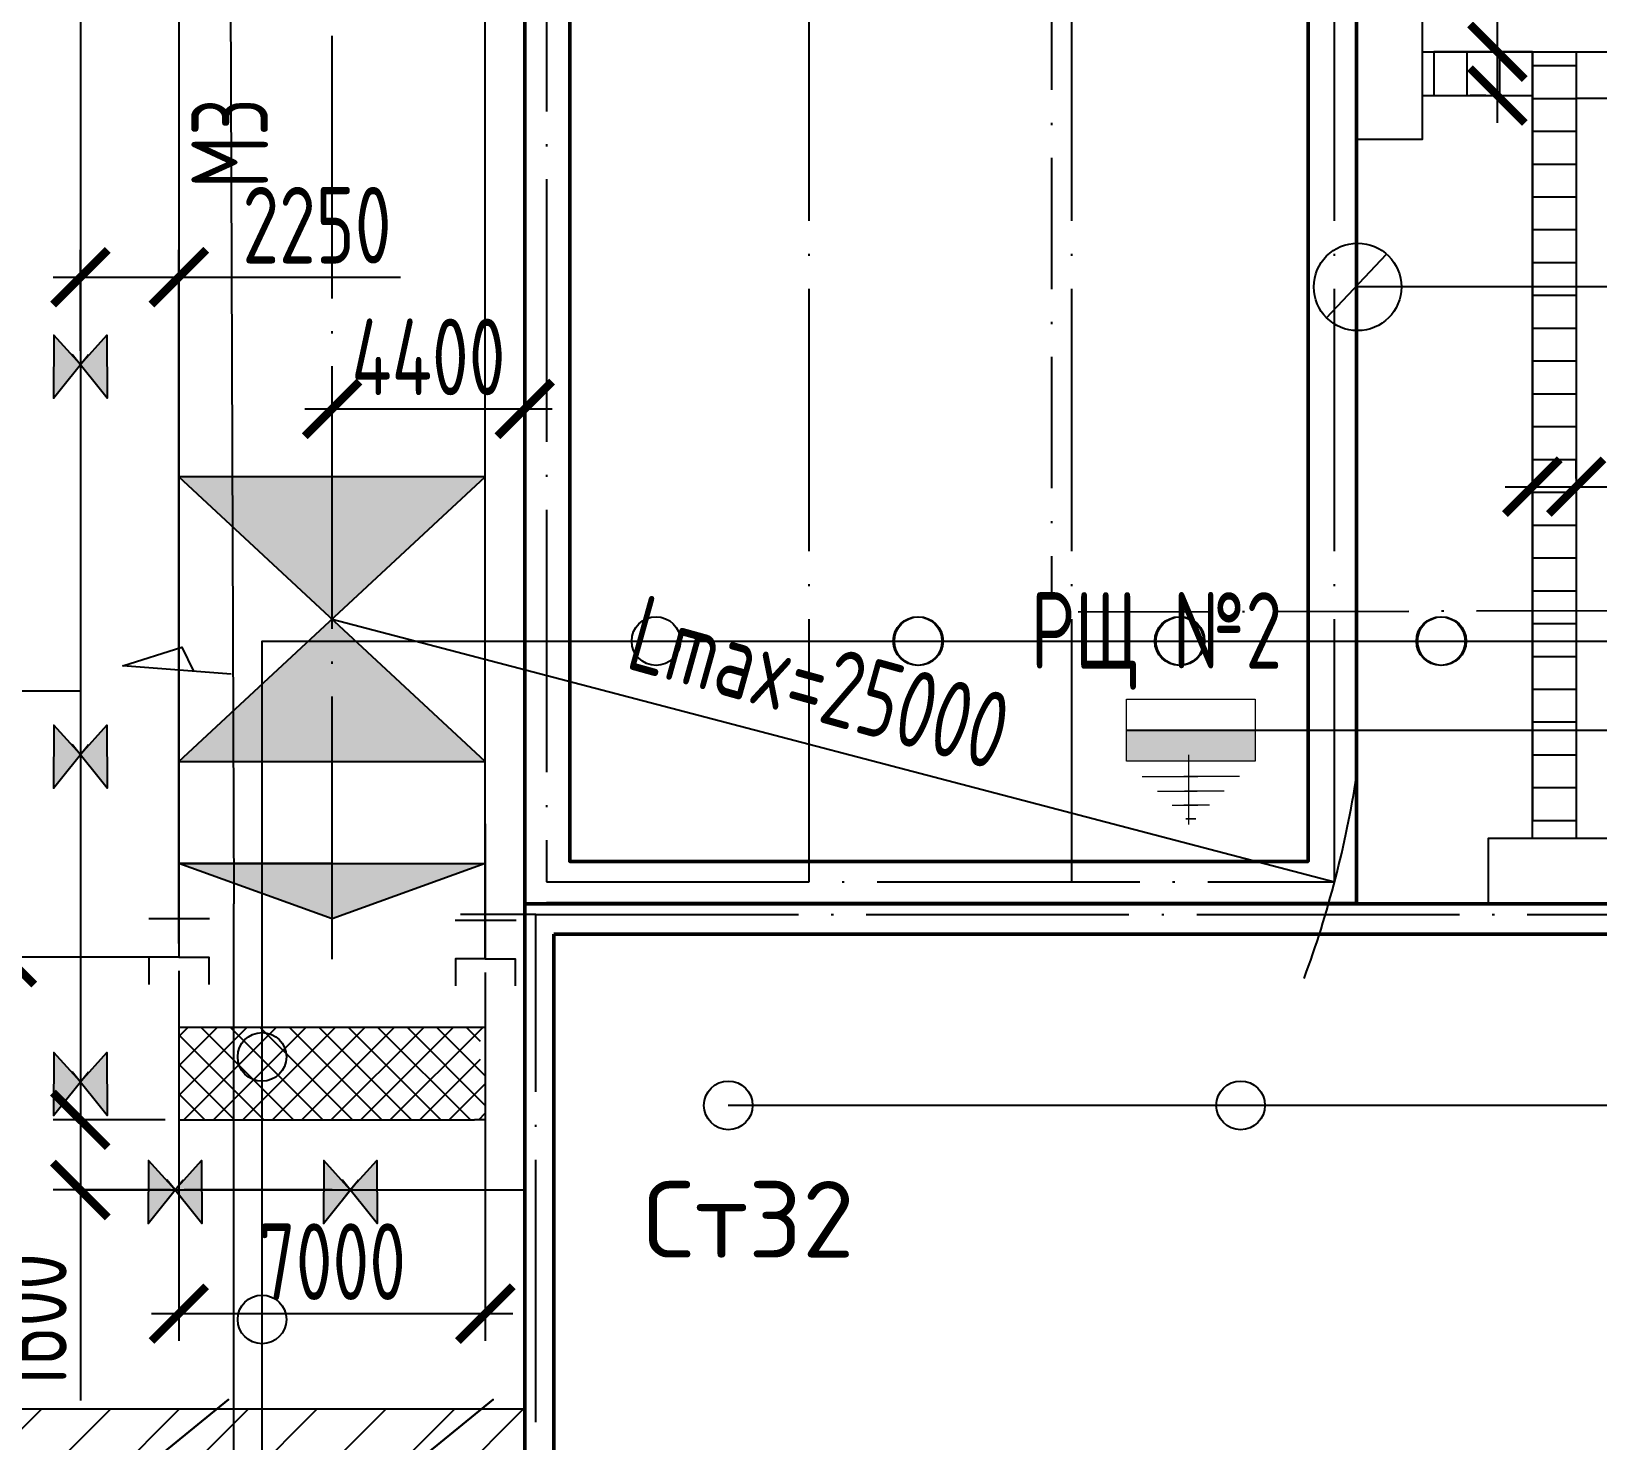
# Paper-space layout 'СГП' of a CAD drawing. Header units: millimetres. Extents: x 1 to 2190, y 0 to 1001.
# Drawn here: x 272.7 to 344.2, y 249.8 to 314.2 of the extents above; entities that cross this region are included whole.
import ezdxf

# ---------------------------------------------------------------- set-up
doc = ezdxf.new("R2010")
doc.units = ezdxf.units.MM
doc.header["$LTSCALE"] = 0.5
doc.linetypes.add('ACAD_ISO04W100', pattern=[30, 24, -3, 0, -3])
doc.linetypes.add('ACAD_ISO10W100', pattern=[18, 12, -3, 0, -3])
for name, color, linetype, lineweight in [('ЛИНИИ_01', 7, 'Continuous', 9), ('ТОЛСТЫЕ', 1, 'Continuous', 50), ('ТОНКИЕе', 7, 'Continuous', 25)]:
    doc.layers.add(name, color=color, linetype=linetype, lineweight=lineweight)
for name, color, linetype in [('оси', 7, 'ACAD_ISO04W100'), ('размеры', 7, 'Continuous'), ('текст', 7, 'Continuous'), ('тонкие', 7, 'Continuous')]:
    doc.layers.add(name, color=color, linetype=linetype)
doc.styles.add('Наклонный', font='isocpeur.ttf', dxfattribs={"width": 0.7, "height": 3.5})
doc.styles.add('Наклонный 5', font='isocpeur.ttf', dxfattribs={"height": 7})
doc.linetypes.add('119-1 Кабель высоковольтный подземный', pattern='A,8,-2,[31,Russia-GOST_Topo.shx,S=0.15,R=180,X=0,Y=0],1,[31,Russia-GOST_Topo.shx,S=0.1,R=180,X=0,Y=0],6,[31,Russia-GOST_Topo.shx,S=0.1,R=0,X=0,Y=0],1,[31,Russia-GOST_Topo.shx,S=0.15,R=0,X=0,Y=0],-2', length=20)
doc.linetypes.add('486 Границы государственных заповедников', pattern='A,0,3,[11,Russia-GOST_Topo.shx,S=0.05,R=0,X=0,Y=0],3,-2,3,[11,Russia-GOST_Topo.shx,S=0.05,R=180,X=0,Y=0],3,-2', length=16)
doc.dimstyles.new('СТРОИТЕЛЬНЫЙ', dxfattribs={"dimtxt": 3.5, "dimasz": 2.5, "dimexe": 1.25, "dimexo": 0.625, "dimtad": 1, "dimdec": 0, "dimlfac": 500, "dimdsep": 46, "dimtxsty": 'Наклонный', "dimblk1": 'ARCHTICK', "dimblk2": 'ARCHTICK', "dimsah": 1, "dimcen": 0, "dimdle": 1.25, "dimadec": 0, "dimazin": 0, "dimtfac": 0.75, "dimtdec": 0, "dimtmove": 0, "dimatfit": 3, "dimldrblk": 'ARCHTICK', "dimfxl": 1, "dimtolj": 1, "dimtzin": 0, "dimarcsym": 0})

# ---------------------------------------------------------------- blocks, each defined once
blk = doc.blocks.new('_ArchTick')
at = {"color": 0, "linetype": 'ByBlock', "const_width": 0.15}
blk.add_lwpolyline([(-0.5, -0.5), (0.5, 0.5)], dxfattribs=at)
blk = doc.blocks.new('*D1045')
at = {"layer": 'Defpoints', "color": 0, "transparency": 16777216}
for p in [(279.397, 446.815), (271.538, 271.911), (279.397, 271.911)]:
    blk.add_point(p, dxfattribs=at)
at = {"layer": 'размеры', "color": 0, "lineweight": -2, "transparency": 16777216}
for p, q in [((271.538, 448.065), (271.538, 270.661)), ((278.772, 446.815), (270.288, 446.815)), ((278.772, 271.911), (270.288, 271.911))]:
    blk.add_line(p, q, dxfattribs=at)
at = {"layer": 'размеры', "color": 0, "lineweight": -2, "transparency": 16777216, "xscale": 2.5, "yscale": 2.5, "zscale": 2.5}
for p, rotation in [((271.538, 446.815), 90), ((271.538, 271.911), 270)]:
    blk.add_blockref('_ArchTick', p, dxfattribs=dict(at, rotation=rotation))
at = {"layer": 'размеры', "color": 0, "transparency": 16777216, "insert": (269.163, 359.363), "char_height": 3.5, "attachment_point": 5, "rotation": 90, "style": 'Наклонный'}
blk.add_mtext('\\A1;87500', dxfattribs=at)
blk = doc.blocks.new('*D1046')
at = {"layer": 'Defpoints', "color": 0, "transparency": 16777216}
for p in [(279.397, 302.99), (274.897, 298.998), (279.397, 271.911)]:
    blk.add_point(p, dxfattribs=at)
at = {"layer": 'размеры', "color": 0, "lineweight": -2, "transparency": 16777216}
for p, q in [((274.897, 299.623), (274.897, 304.24)), ((279.397, 272.536), (279.397, 304.24)), ((273.647, 302.99), (279.397, 302.99)), ((279.397, 302.99), (289.517, 302.99))]:
    blk.add_line(p, q, dxfattribs=at)
at = {"layer": 'размеры', "color": 0, "lineweight": -2, "transparency": 16777216, "xscale": 2.5, "yscale": 2.5, "zscale": 2.5, "rotation": 180}
blk.add_blockref('_ArchTick', (274.897, 302.99), dxfattribs=at)
at = {"layer": 'размеры', "color": 0, "lineweight": -2, "transparency": 16777216, "xscale": 2.5, "yscale": 2.5, "zscale": 2.5}
blk.add_blockref('_ArchTick', (279.397, 302.99), dxfattribs=at)
at = {"layer": 'размеры', "color": 0, "transparency": 16777216, "insert": (285.707, 305.365), "char_height": 3.5, "attachment_point": 5, "style": 'Наклонный'}
blk.add_mtext('\\A1;2250', dxfattribs=at)
blk = doc.blocks.new('*D1047')
at = {"layer": 'Defpoints', "color": 0, "transparency": 16777216}
for p in [(279.397, 264.476), (274.897, 261.276), (279.64, 261.276)]:
    blk.add_point(p, dxfattribs=at)
at = {"layer": 'размеры', "color": 0, "lineweight": -2, "transparency": 16777216}
for p, q in [((274.897, 265.726), (274.897, 261.276)), ((278.772, 264.476), (273.647, 264.476)), ((279.015, 261.276), (273.647, 261.276)), ((274.897, 261.276), (274.897, 251.646))]:
    blk.add_line(p, q, dxfattribs=at)
at = {"layer": 'размеры', "color": 0, "lineweight": -2, "transparency": 16777216, "xscale": 2.5, "yscale": 2.5, "zscale": 2.5}
for p, rotation in [((274.897, 264.476), 90), ((274.897, 261.276), 270)]:
    blk.add_blockref('_ArchTick', p, dxfattribs=dict(at, rotation=rotation))
at = {"layer": 'размеры', "color": 0, "transparency": 16777216, "insert": (272.522, 255.211), "char_height": 3.5, "attachment_point": 5, "rotation": 90, "style": 'Наклонный'}
blk.add_mtext('\\A1;1600', dxfattribs=at)
blk = doc.blocks.new('*D1048')
at = {"layer": 'Defpoints', "color": 0, "transparency": 16777216}
for p in [(279.397, 271.911), (293.397, 271.843), (293.397, 255.622)]:
    blk.add_point(p, dxfattribs=at)
at = {"layer": 'размеры', "color": 0, "lineweight": -2, "transparency": 16777216}
for p, q in [((279.397, 271.286), (279.397, 254.372)), ((293.397, 271.218), (293.397, 254.372)), ((278.147, 255.622), (294.647, 255.622))]:
    blk.add_line(p, q, dxfattribs=at)
at = {"layer": 'размеры', "color": 0, "lineweight": -2, "transparency": 16777216, "xscale": 2.5, "yscale": 2.5, "zscale": 2.5, "rotation": 180}
blk.add_blockref('_ArchTick', (279.397, 255.622), dxfattribs=at)
at = {"layer": 'размеры', "color": 0, "lineweight": -2, "transparency": 16777216, "xscale": 2.5, "yscale": 2.5, "zscale": 2.5}
blk.add_blockref('_ArchTick', (293.397, 255.622), dxfattribs=at)
at = {"layer": 'размеры', "color": 0, "transparency": 16777216, "insert": (286.397, 257.997), "char_height": 3.5, "attachment_point": 5, "style": 'Наклонный'}
blk.add_mtext('\\A1;7000', dxfattribs=at)
blk = doc.blocks.new('*D1057')
at = {"layer": 'Defpoints', "color": 0, "transparency": 16777216}
for p in [(339.634, 313.289), (339.731, 313.289), (339.731, 311.289)]:
    blk.add_point(p, dxfattribs=at)
at = {"layer": 'размеры', "color": 0, "lineweight": -2, "transparency": 16777216}
for p, q in [((339.634, 313.289), (339.634, 322.919)), ((339.106, 313.289), (338.384, 313.289)), ((339.634, 310.039), (339.634, 313.289)), ((339.106, 311.289), (338.384, 311.289))]:
    blk.add_line(p, q, dxfattribs=at)
at = {"layer": 'размеры', "color": 0, "lineweight": -2, "transparency": 16777216, "xscale": 2.5, "yscale": 2.5, "zscale": 2.5}
for p, rotation in [((339.634, 313.289), 90), ((339.634, 311.289), 270)]:
    blk.add_blockref('_ArchTick', p, dxfattribs=dict(at, rotation=rotation))
at = {"layer": 'размеры', "color": 0, "transparency": 16777216, "insert": (337.259, 319.354), "char_height": 3.5, "attachment_point": 5, "rotation": 90, "style": 'Наклонный'}
blk.add_mtext('\\A1;1000', dxfattribs=at)
blk = doc.blocks.new('*D1058')
at = {"layer": 'Defpoints', "color": 0, "transparency": 16777216}
for p in [(343.231, 293.415), (341.231, 293.162), (343.231, 293.162)]:
    blk.add_point(p, dxfattribs=at)
at = {"layer": 'размеры', "color": 0, "lineweight": -2, "transparency": 16777216}
for p, q in [((341.231, 293.787), (341.231, 294.665)), ((343.231, 293.787), (343.231, 294.665)), ((339.981, 293.415), (343.231, 293.415)), ((343.231, 293.415), (352.861, 293.415))]:
    blk.add_line(p, q, dxfattribs=at)
at = {"layer": 'размеры', "color": 0, "lineweight": -2, "transparency": 16777216, "xscale": 2.5, "yscale": 2.5, "zscale": 2.5, "rotation": 180}
blk.add_blockref('_ArchTick', (341.231, 293.415), dxfattribs=at)
at = {"layer": 'размеры', "color": 0, "lineweight": -2, "transparency": 16777216, "xscale": 2.5, "yscale": 2.5, "zscale": 2.5}
blk.add_blockref('_ArchTick', (343.231, 293.415), dxfattribs=at)
at = {"layer": 'размеры', "color": 0, "transparency": 16777216, "insert": (349.296, 295.79), "char_height": 3.5, "attachment_point": 5, "style": 'Наклонный'}
blk.add_mtext('\\A1;1000', dxfattribs=at)
blk = doc.blocks.new('*D1097')
at = {"layer": 'Defpoints', "color": 0, "transparency": 16777216}
for p in [(295.197, 296.97), (286.397, 287.363), (295.197, 274.363)]:
    blk.add_point(p, dxfattribs=at)
at = {"layer": 'размеры', "color": 0, "lineweight": -2, "transparency": 16777216}
for p, q in [((286.397, 287.988), (286.397, 298.22)), ((295.197, 274.988), (295.197, 298.22)), ((285.147, 296.97), (296.447, 296.97))]:
    blk.add_line(p, q, dxfattribs=at)
at = {"layer": 'размеры', "color": 0, "lineweight": -2, "transparency": 16777216, "xscale": 2.5, "yscale": 2.5, "zscale": 2.5, "rotation": 180}
blk.add_blockref('_ArchTick', (286.397, 296.97), dxfattribs=at)
at = {"layer": 'размеры', "color": 0, "lineweight": -2, "transparency": 16777216, "xscale": 2.5, "yscale": 2.5, "zscale": 2.5}
blk.add_blockref('_ArchTick', (295.197, 296.97), dxfattribs=at)
at = {"layer": 'размеры', "color": 0, "transparency": 16777216, "insert": (290.797, 299.345), "char_height": 3.5, "attachment_point": 5, "style": 'Наклонный'}
blk.add_mtext('\\A1;4400', dxfattribs=at)

psp = doc.layouts.new('СГП')

# ---------------------------------------------------------------- hatches: boundary and pattern name
at = {"layer": 'ЛИНИИ_01'}
psp.add_hatch(color=0, dxfattribs=at).paths.add_polyline_path([(328.5739, 280.8759), (328.5739, 282.2788), (322.6819, 282.2788), (322.6819, 280.8759)])
at = {"layer": 'тонкие', "transparency": 33554687}
h = psp.add_hatch(color=7, dxfattribs=at)
h.dxf.hatch_style = 1
h.paths.add_polyline_path([(273.6898, 300.3378), (273.6804, 298.9976), (274.8973, 298.9976)])
h.paths.add_polyline_path([(276.1049, 300.3378), (274.8973, 298.9976), (276.1143, 298.9976)])
h.paths.add_polyline_path([(276.1143, 298.9976), (274.8973, 298.9976), (276.125, 297.4619)])
h.paths.add_polyline_path([(274.8973, 298.9976), (273.6804, 298.9976), (273.6697, 297.4619)])
h = psp.add_hatch(color=7, dxfattribs=at)
h.dxf.hatch_style = 1
h.paths.add_polyline_path([(279.3973, 293.8631), (286.3973, 287.3631), (293.3973, 293.8631)])
h.paths.add_polyline_path([(293.3973, 280.8631), (286.3973, 287.3631), (279.3973, 280.8631)])
h = psp.add_hatch(dxfattribs=at)
h.set_pattern_fill('ANSI31', scale=0.7)
h.set_pattern_definition([(45, (-0.0765, 0.0526), (-1.571545, 1.571545), [])])
edge = h.paths.add_edge_path()
edge.add_line((249.6614, 120.1094), (253.2969, 120.1094))
edge.add_line((253.2969, 120.1094), (253.3724, 141.9518))
edge.add_arc((255.6712, 146.7705), 5.3389, 126.323454, 244.496173, ccw=False)
edge.add_line((252.5087, 151.0719), (295.1973, 151.0719))
edge.add_line((295.1973, 151.0719), (295.1973, 157.0719))
edge.add_line((295.1973, 157.0719), (253.2969, 157.2569))
edge.add_arc((254.7812, 161.2193), 4.2313, 110.535884, 249.464116, ccw=False)
edge.add_line((253.2969, 165.1817), (253.3724, 190.5936))
edge.add_arc((255.4647, 195.418), 5.2585, 125.224276, 246.554718, ccw=False)
edge.add_line((252.4316, 199.7137), (284.7833, 199.7137))
edge.add_line((284.7833, 199.7137), (284.7833, 205.7137))
edge.add_line((284.7833, 205.7137), (253.2969, 205.7137))
edge.add_arc((255.3041, 209.8139), 4.5651, 116.083667, 243.916333, ccw=False)
edge.add_line((253.2969, 213.914), (253.2969, 236.3129))
edge.add_arc((254.9332, 240.9928), 4.9578, 120.302458, 250.729145, ccw=False)
edge.add_line((252.4316, 245.2733), (295.1973, 245.2733))
edge.add_line((295.1973, 245.2733), (295.1973, 251.2733))
edge.add_line((295.1973, 251.2733), (252.5396, 251.2658))
edge.add_arc((253.4092, 254.5126), 3.3613, 95.487082, 255.006627, ccw=False)
edge.add_line((253.0878, 257.8584), (253.3724, 279.9121))
edge.add_line((253.3724, 279.9121), (247.2594, 283.014))
edge.add_line((247.2594, 283.014), (247.5777, 259.2657))
edge.add_arc((247.5777, 257.1336), 2.1321, -95.374829, 90, ccw=False)
edge.add_line((247.378, 255.0109), (247.378, 148.2329))
edge.add_arc((247.378, 146.2322), 2.0007, -87.060486, 90, ccw=False)
edge.add_line((247.4806, 144.2342), (249.6614, 120.1094))
h = psp.add_hatch(color=7, dxfattribs=at)
h.dxf.hatch_style = 1
h.paths.add_polyline_path([(273.6898, 282.5117), (273.6804, 281.1715), (274.8973, 281.1715)])
h.paths.add_polyline_path([(276.1049, 282.5117), (274.8973, 281.1715), (276.1143, 281.1715)])
h.paths.add_polyline_path([(276.1143, 281.1715), (274.8973, 281.1715), (276.125, 279.6359)])
h.paths.add_polyline_path([(274.8973, 281.1715), (273.6804, 281.1715), (273.6697, 279.6359)])
h = psp.add_hatch(color=7, dxfattribs=at)
h.dxf.hatch_style = 1
h.paths.add_polyline_path([(286.3973, 273.6641), (279.3973, 276.1876), (286.3973, 276.1876)])
h.paths.add_polyline_path([(286.3973, 276.1876), (293.3973, 276.1876), (286.3973, 273.6641)])
h = psp.add_hatch(dxfattribs=at)
h.set_pattern_fill('ANSI37', scale=0.3)
h.set_pattern_definition([(45, (-0.0765, -56.9849), (-0.6735192, 0.6735192), []), (135, (-0.0765, -56.9849), (-0.6735192, -0.6735192), [])])
h.paths.add_polyline_path([(293.143, 267.7407, -0.0825651), (293.3044, 268.7114), (279.3973, 268.7114), (279.3973, 264.4756), (292.9, 264.4756), (293.3973, 264.4756), (293.3973, 266.5319, -0.1040532)])
h = psp.add_hatch(color=7, dxfattribs=at)
h.dxf.hatch_style = 1
h.paths.add_polyline_path([(273.6898, 267.5542), (273.6804, 266.214), (274.8973, 266.214)])
h.paths.add_polyline_path([(276.1049, 267.5542), (274.8973, 266.214), (276.1143, 266.214)])
h.paths.add_polyline_path([(276.1143, 266.214), (274.8973, 266.214), (276.125, 264.6783)])
h.paths.add_polyline_path([(274.8973, 266.214), (273.6804, 266.214), (273.6697, 264.6783)])
h = psp.add_hatch(color=7, dxfattribs=at)
h.dxf.hatch_style = 1
h.paths.add_polyline_path([(278.0143, 262.6158), (278.0049, 261.2756), (279.2219, 261.2756)])
h.paths.add_polyline_path([(280.4294, 262.6158), (279.2219, 261.2756), (280.4388, 261.2756)])
h.paths.add_polyline_path([(280.4388, 261.2756), (279.2219, 261.2756), (280.4495, 259.7399)])
h.paths.add_polyline_path([(279.2219, 261.2756), (278.0049, 261.2756), (277.9942, 259.7399)])
h = psp.add_hatch(color=7, dxfattribs=at)
h.dxf.hatch_style = 1
h.paths.add_polyline_path([(286.0185, 262.6158), (286.0091, 261.2756), (287.226, 261.2756)])
h.paths.add_polyline_path([(288.4335, 262.6158), (287.226, 261.2756), (288.4429, 261.2756)])
h.paths.add_polyline_path([(288.4429, 261.2756), (287.226, 261.2756), (288.4537, 259.7399)])
h.paths.add_polyline_path([(287.226, 261.2756), (286.0091, 261.2756), (285.9983, 259.7399)])

# ---------------------------------------------------------------- linework, layer by layer
at = {"layer": 'ЛИНИИ_01', "color": 0}
for p, q in [((322.6819, 280.8759), (322.6819, 283.7079)), ((322.6819, 283.7079), (328.5739, 283.7079)), ((328.5739, 283.7079), (328.5739, 280.8759)), ((328.5739, 280.8759), (322.6819, 280.8759)), ((323.4094, 280.1762), (325.9469, 280.1762)), ((327.8464, 280.1762), (325.3089, 280.1762)), ((324.1067, 279.5055), (325.9149, 279.5055)), ((327.1491, 279.5055), (325.3409, 279.5055)), ((324.7707, 278.8669), (325.9469, 278.8669)), ((326.4851, 278.8669), (325.3089, 278.8669)), ((325.405, 278.2283), (325.8508, 278.2283)), ((325.8508, 278.2283), (325.405, 278.2283)), ((325.405, 278.2283), (325.8508, 278.2283)), ((325.8508, 278.2283), (325.405, 278.2283))]:
    psp.add_line(p, q, dxfattribs=at)
at = {"layer": 'оси', "color": 0}
for points in [[(286.3973, 271.8228), (286.3973, 446.9034)], [(308.1973, 275.3631), (308.1973, 275.3631), (308.1973, 445.5366)], [(320.1973, 275.3631), (320.1973, 275.3631), (320.1973, 445.5366)], [(296.1973, 275.3631), (332.1973, 275.3631), (332.1973, 443.3631), (296.1973, 443.3631), (296.1973, 275.3631)], [(295.6973, 273.8569), (292.2626, 273.8569)], [(295.6973, 273.8569), (475.6973, 273.8569), (475.6973, 129.8569), (295.6973, 129.8569), (295.6973, 273.8569)]]:
    psp.add_lwpolyline(points, dxfattribs=at)
at = {"layer": 'размеры', "color": 0, "lineweight": 13}
psp.add_line((325.5434, 277.9767), (325.5434, 281.1632), dxfattribs=at)
at = {"layer": 'ТОЛСТЫЕ', "color": 0}
for points in [[(296.1973, 274.3631), (296.1973, 274.3631), (332.1973, 274.3631), (333.1973, 274.3631), (333.1973, 443.3631), (333.1973, 444.3631), (296.1973, 444.3631), (295.1973, 444.3631), (295.1973, 274.3569), (296.1973, 274.3631)], [(295.1973, 129.8569), (295.1973, 129.8569), (295.1973, 273.8569), (295.1973, 274.3569), (475.6973, 274.3569), (476.1973, 274.3569), (476.1973, 129.8569), (476.1973, 129.3569), (295.1973, 129.3569), (295.1973, 129.8569)]]:
    psp.add_lwpolyline(points, dxfattribs=at)
for points in [[(297.2527, 442.2622), (330.9811, 442.2622), (330.9811, 276.2889), (297.2527, 276.2889)], [(296.5272, 272.9638), (473.618, 272.9638), (474.9001, 130.4761), (296.5272, 131.5698)]]:
    psp.add_lwpolyline(points, close=True, dxfattribs=at)
at = {"layer": 'ТОНКИЕе', "color": 153, "linetype": '486 Границы государственных заповедников'}
for p in [(281.1973, 458.3631), (281.9125, 274.3582)]:
    psp.add_line(p, (281.9125, 274.3582), dxfattribs=at)
at = {"layer": 'ТОНКИЕе'}
for p, q in [((341.2309, 277.3569), (341.2309, 313.2889)), ((343.2309, 313.2889), (343.2309, 277.3569))]:
    psp.add_line(p, q, dxfattribs=at)
at = {"layer": 'ТОНКИЕе', "color": 0}
for points in [[(279.3973, 450.0148), (274.8973, 450.0148), (274.8973, 261.2756), (295.1973, 261.2756)], [(279.3973, 439.8631), (279.3973, 446.8148), (279.3973, 271.9114)], [(293.3973, 278.0002), (293.3973, 271.843), (293.3973, 446.8833)], [(341.2309, 313.2889), (356.9285, 313.2889)], [(358.8967, 311.1618), (343.2309, 311.1618)], [(279.3973, 280.8631), (293.3973, 280.8631), (293.3973, 293.8631), (279.3973, 293.8631), (279.3973, 280.8631)], [(279.3973, 280.8631), (293.3973, 293.8631)], [(293.3973, 280.8631), (279.3973, 293.8631)], [(286.3973, 287.3631), (332.1973, 275.3631)], [(286.3973, 276.1876), (279.3973, 276.1876), (293.3973, 276.1876), (286.3973, 273.6641), (279.3973, 276.1876)], [(295.1973, 275.3631), (295.1973, 274.3631)], [(280.8032, 273.6641), (278.0176, 273.6641)], [(294.8032, 273.5956), (292.0176, 273.5956)], [(279.3973, 271.9114), (278.0318, 271.9114), (278.0318, 270.6652)], [(279.3973, 271.9114), (280.7629, 271.9114), (280.7629, 270.6652)], [(293.3973, 271.843), (292.0318, 271.843), (292.0318, 270.5968)], [(293.3973, 271.843), (294.7629, 271.843), (294.7629, 270.5968)], [(279.3973, 268.7114), (293.3973, 268.7114)], [(279.3973, 268.7114), (279.3973, 264.4756), (292.9, 264.4756)], [(293.3973, 268.7114), (293.3973, 264.4756), (292.9, 264.4756)], [(279.2219, 261.2756), (278.8518, 261.7385)], [(278.8518, 260.8128), (279.2219, 261.2756)], [(279.2219, 261.2756), (279.5919, 261.7385)], [(279.5919, 260.8128), (279.2219, 261.2756)], [(286.3973, 261.2756), (279.6399, 261.2756)], [(287.226, 261.2756), (286.856, 261.7385)], [(286.856, 260.8128), (287.226, 261.2756)], [(287.226, 261.2756), (287.596, 261.7385)], [(287.596, 260.8128), (287.226, 261.2756)]]:
    psp.add_lwpolyline(points, dxfattribs=at)
at = {"layer": 'ТОНКИЕе', "color": 30}
for points in [[(333.1973, 442.3194), (333.1973, 304.5458)], [(331.8299, 301.1327), (334.5648, 304.0487)], [(351.1288, 302.5464), (333.2446, 302.5464)]]:
    psp.add_lwpolyline(points, dxfattribs=at)
at = {"layer": 'ТОНКИЕе', "color": 52, "linetype": 'ACAD_ISO10W100', "true_color": 0xe6dc28}
for points in [[(319.2643, 429.8646), (319.2643, 426.7444), (319.2643, 288.3569)], [(421.7983, 286.3569), (421.7983, 286.3569), (417.4834, 287.9124), (417.4834, 287.9124), (417.4834, 287.9124), (319.2643, 287.6786)]]:
    psp.add_lwpolyline(points, dxfattribs=at)
at = {"layer": 'ТОНКИЕе'}
for points in [[(333.1973, 315.2889), (333.1973, 315.2889), (336.1973, 315.2889), (336.1973, 309.2889), (333.1973, 309.2889), (333.1973, 309.2889)], [(333.1973, 312.2889), (333.1973, 313.2889)], [(336.1973, 313.2889), (341.2309, 313.2889)], [(338.2309, 313.2889), (336.7309, 313.2889), (336.7309, 311.2889)], [(339.7309, 313.2889), (338.2309, 313.2889), (338.2309, 311.2889)], [(341.2309, 313.2889), (339.7309, 313.2889), (339.7309, 311.2889)], [(341.2309, 313.2889), (341.2309, 312.6618), (343.2309, 312.6618)], [(333.1973, 312.2889), (333.1973, 311.2889)], [(341.2309, 312.6618), (341.2309, 311.1618), (343.2309, 311.1618)], [(336.1973, 311.2889), (341.2309, 311.2889)], [(341.2309, 311.1618), (341.2309, 309.6618), (343.2309, 309.6618)], [(341.2309, 309.6618), (341.2309, 308.1618), (343.2309, 308.1618)], [(341.2309, 308.1618), (341.2309, 306.6618), (343.2309, 306.6618)], [(341.2309, 306.6618), (341.2309, 305.1618), (343.2309, 305.1618)], [(341.2309, 305.1618), (341.2309, 303.6618), (343.2309, 303.6618)], [(341.2309, 303.6618), (341.2309, 302.1618), (343.2309, 302.1618)], [(341.2309, 302.1618), (341.2309, 300.6618), (343.2309, 300.6618)], [(341.2309, 300.6618), (341.2309, 299.1618), (343.2309, 299.1618)], [(274.8973, 298.9976), (273.6898, 300.3378), (273.6697, 297.4619), (275.2674, 299.4605), (275.2674, 299.4605)], [(274.8973, 298.9976), (276.1049, 300.3378), (276.125, 297.4619), (274.5273, 299.4605), (274.5273, 299.4605)], [(341.2309, 299.1618), (341.2309, 297.6618), (343.2309, 297.6618)], [(341.2309, 297.6618), (341.2309, 296.1618), (343.2309, 296.1618)], [(341.2309, 296.1618), (341.2309, 294.6618), (343.2309, 294.6618)], [(341.2309, 294.6618), (341.2309, 293.1618), (343.2309, 293.1618)], [(341.2309, 293.1618), (341.2309, 291.6618), (343.2309, 291.6618)], [(341.2309, 291.6618), (341.2309, 290.1618), (343.2309, 290.1618)], [(341.2309, 290.1618), (341.2309, 288.6618), (343.2309, 288.6618)], [(341.2309, 288.6618), (341.2309, 287.1618), (343.2309, 287.1618)], [(341.2309, 287.1618), (341.2309, 285.6618), (343.2309, 285.6618)], [(341.2309, 285.6618), (341.2309, 284.1618), (343.2309, 284.1618)], [(341.2309, 284.1618), (341.2309, 282.6618), (343.2309, 282.6618)], [(341.2309, 282.6618), (341.2309, 281.1618), (343.2309, 281.1618)], [(274.8973, 281.1715), (273.6898, 282.5117), (273.6697, 279.6359), (275.2674, 281.6344), (275.2674, 281.6344)], [(274.8973, 281.1715), (276.1049, 282.5117), (276.125, 279.6359), (274.5273, 281.6344), (274.5273, 281.6344)], [(341.2309, 281.1618), (341.2309, 279.6618), (343.2309, 279.6618)], [(341.2309, 279.6618), (341.2309, 278.1618), (343.2309, 278.1618)], [(342.2309, 274.3569), (339.2309, 274.3569), (339.2309, 277.3569), (345.2309, 277.3569), (345.2309, 274.3569)], [(342.2309, 274.3569), (340.2309, 274.3569)], [(343.2309, 274.3569), (341.2309, 274.3569)], [(274.8973, 266.214), (273.6898, 267.5542), (273.6697, 264.6783), (275.2674, 266.6768), (275.2674, 266.6768)], [(274.8973, 266.214), (276.1049, 267.5542), (276.125, 264.6783), (274.5273, 266.6768), (274.5273, 266.6768)], [(279.2219, 261.2756), (278.0143, 262.6158), (277.9942, 259.7399), (279.5919, 261.7385), (279.5919, 261.7385)], [(279.2219, 261.2756), (280.4294, 262.6158), (280.4495, 259.7399), (278.8518, 261.7385), (278.8518, 261.7385)], [(287.226, 261.2756), (286.0185, 262.6158), (285.9983, 259.7399), (287.596, 261.7385), (287.596, 261.7385)], [(287.226, 261.2756), (288.4335, 262.6158), (288.4537, 259.7399), (286.856, 261.7385), (286.856, 261.7385)], [(252.5396, 251.2658), (295.1973, 251.2733)]]:
    psp.add_lwpolyline(points, dxfattribs=at)
at = {"layer": 'ТОНКИЕе', "color": 201, "true_color": 0xd966ff}
for points in [[(283.1973, 259.2633), (283.1973, 272.3569), (283.1973, 286.3569), (444.6354, 286.3569), (444.6354, 286.3569), (444.6354, 286.3569)], [(297.1973, 117.3569), (283.1973, 117.3569), (283.1973, 263.2633)]]:
    psp.add_lwpolyline(points, dxfattribs=at)
at = {"layer": 'ТОНКИЕе', "color": 153}
psp.add_lwpolyline([(281.7871, 284.844), (276.84, 285.2318), (279.5315, 286.0787), (280.059, 284.9795)], dxfattribs=at)
at = {"layer": 'ТОНКИЕе', "color": 2}
psp.add_lwpolyline([(252.6988, 284.0792), (274.8973, 284.0792)], dxfattribs=at)
at = {"layer": 'ТОНКИЕе', "color": 2, "true_color": 0xffff00}
psp.add_lwpolyline([(322.6819, 282.2919), (494.9978, 282.2919)], dxfattribs=at)
at = {"layer": 'ТОНКИЕе', "color": 153, "linetype": '119-1 Кабель высоковольтный подземный'}
psp.add_lwpolyline([(281.9125, 115.3569), (281.9125, 274.3582), (281.9125, 274.3582)], dxfattribs=at)
at = {"layer": 'ТОНКИЕе', "color": 23, "true_color": 0xe48653}
psp.add_lwpolyline([(470.3583, 215.0462), (470.3583, 215.0462), (470.3583, 215.0462), (470.3583, 215.0462), (470.3583, 265.1388), (470.3583, 265.1388), (304.9394, 265.1388), (304.493, 265.1388)], dxfattribs=at)
at = {"layer": 'ТОНКИЕе', "color": 107, "true_color": 0x2e6b4a}
psp.add_lwpolyline([(277.8663, 248.6088), (281.6627, 251.696), (277.8663, 248.6088), (281.9505, 245.6174)], dxfattribs=at)
at = {"layer": 'ТОНКИЕе', "color": 150}
psp.add_lwpolyline([(289.959, 248.6088), (293.7554, 251.696), (289.959, 248.6088), (294.0432, 245.6174)], dxfattribs=at)
at = {"layer": 'ТОНКИЕе', "color": 30}
psp.add_circle((333.2446, 302.5464), 2, dxfattribs=at)
at = {"layer": 'ТОНКИЕе', "color": 201, "true_color": 0xd966ff}
for centre in [(301.1973, 286.3569), (313.1463, 286.3569), (325.0952, 286.3569), (325.1463, 286.3569), (337.0441, 286.3569), (337.0952, 286.3569), (283.1973, 267.3569), (283.1973, 255.3569), (283.1973, 255.3569)]:
    psp.add_circle(centre, 1.1118, dxfattribs=at)
at = {"layer": 'ТОНКИЕе', "color": 222}
for centre in [(313.1973, 286.3569), (283.1973, 267.3569)]:
    psp.add_circle(centre, 1.1118, dxfattribs=at)
at = {"layer": 'ТОНКИЕе', "color": 23, "true_color": 0xe48653}
for centre in [(304.496, 265.141), (327.9006, 265.141)]:
    psp.add_circle(centre, 1.1118, dxfattribs=at)
at = {"layer": 'ТОНКИЕе', "color": 0}
psp.add_arc((286.3973, 287.3631), 47.346, 339.692288, 351.290462, dxfattribs=at)

# ---------------------------------------------------------------- texts
at = {"layer": 'текст', "color": 0, "linetype": 'Continuous', "style": 'Наклонный', "width": 0.7}
psp.add_text('РЩ №2', height=3.5, dxfattribs=at).set_placement((318.3126, 285.0924))
at = {"layer": 'ТОНКИЕе', "color": 153, "insert": (279.9709, 307.042), "char_height": 3.5, "attachment_point": 1, "rotation": 90, "style": 'Наклонный'}
psp.add_mtext_dynamic_manual_height_columns('МЗ', width=2.290266, gutter_width=35, heights=[0], dxfattribs=at)
at = {"layer": 'ТОНКИЕе', "color": 0, "insert": (299.7139, 285.1508), "char_height": 3.5, "attachment_point": 7, "rotation": 344.460079, "style": 'Наклонный'}
psp.add_mtext_dynamic_manual_height_columns('Lmax=25000', width=2.506863, gutter_width=35, heights=[0], dxfattribs=at)
at = {"layer": 'ТОНКИЕе', "color": 23, "true_color": 0xe48653, "insert": (300.6147, 261.6812), "char_height": 3.5, "attachment_point": 1, "style": 'Наклонный 5'}
psp.add_mtext_dynamic_manual_height_columns('Ст32', width=2.31845, gutter_width=35, heights=[0], dxfattribs=at)

# ---------------------------------------------------------------- dimensions: what is measured, and where the dimension line sits
at = {"layer": 'размеры'}
dim = psp.add_linear_dim(base=(271.5383, 271.9114), p1=(279.3973, 446.8148), p2=(279.3973, 271.9114), angle=90, text='87500', dimstyle='СТРОИТЕЛЬНЫЙ', dxfattribs=at)
dim.commit()
dim.dimension.update_dxf_attribs({"geometry": '*D1045', "text_midpoint": (269.1633, 359.3631)})
for base, p1, p2, picture, middle in [((339.6343, 313.2889), (339.7309, 311.2889), (339.7309, 313.2889), '*D1057', (337.2593, 319.3539)), ((274.8973, 261.2756), (279.3973, 264.4756), (279.6399, 261.2756), '*D1047', (272.5223, 255.2106))]:
    dim = psp.add_linear_dim(base=base, p1=p1, p2=p2, angle=90, dimstyle='СТРОИТЕЛЬНЫЙ', dxfattribs=at)
    dim.commit()
    dim.dimension.update_dxf_attribs({"geometry": picture, "text_midpoint": middle})
for base, p1, p2, picture, middle in [((279.3973, 302.9898), (274.8973, 298.9976), (279.3973, 271.9114), '*D1046', (285.7073, 305.3648)), ((295.1973, 296.9701), (286.3973, 287.3631), (295.1973, 274.3631), '*D1097', (290.7973, 299.3451)), ((343.2309, 293.4152), (341.2309, 293.1618), (343.2309, 293.1618), '*D1058', (349.2959, 295.7902)), ((293.3973, 255.622), (279.3973, 271.9114), (293.3973, 271.843), '*D1048', (286.3973, 257.997))]:
    dim = psp.add_linear_dim(base=base, p1=p1, p2=p2, dimstyle='СТРОИТЕЛЬНЫЙ', dxfattribs=at)
    dim.commit()
    dim.dimension.update_dxf_attribs({"geometry": picture, "text_midpoint": middle})

doc.saveas('drawing.dxf')
